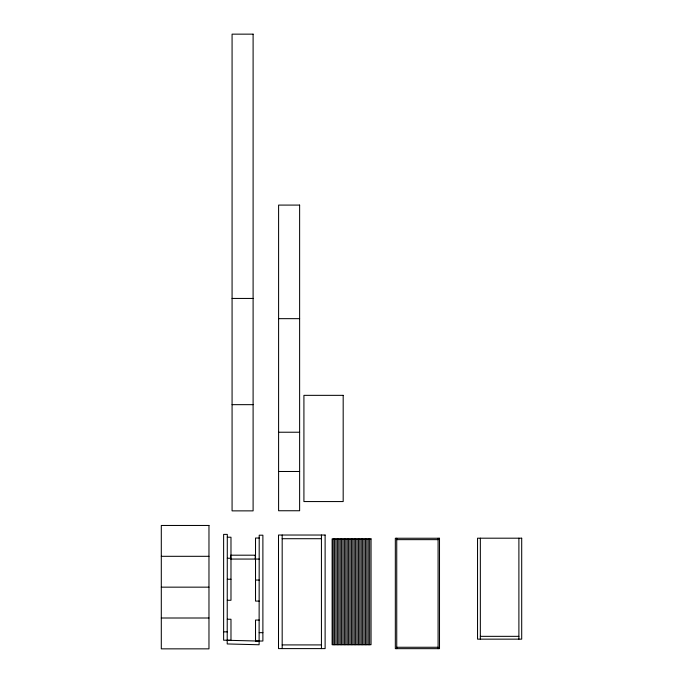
<?xml version="1.0" encoding="UTF-8"?>
<svg xmlns="http://www.w3.org/2000/svg" width="683" height="683" viewBox="0 0 683 683"><rect width="100%" height="100%" fill="white"/><g stroke="black" fill="none" stroke-linecap="round" stroke-linejoin="round"><path stroke-width="1.02" d="M259.207 620.053L255.519 620.053L255.519 641.081L262.887 641.021L262.887 535.199L259.207 535.199L259.113 644.761L227.208 643.949L227.302 534.388L223.623 534.388L223.623 640.219L227.302 640.219M232.075 298.445L253.103 298.445M278.596 318.662L299.624 318.662M232.075 404.66L253.103 404.66M278.596 432.228L299.624 432.228M278.596 471.492L299.624 471.492M227.302 537.222L230.982 537.222L230.982 600.272L227.302 600.272M259.207 538.025L255.519 538.025L255.519 601.083L259.207 601.083M282.181 538.708L321.437 538.708M396.738 539.647L438.093 539.647M255.519 555.194L230.683 555.194L230.683 559.061L259.207 559.061M161.299 556.312L208.972 556.312M227.302 558.25L230.982 558.25M227.302 579.244L230.982 579.244M255.519 580.055L259.207 580.055M161.299 587.158L208.972 587.158M161.299 618.004L208.972 618.004M227.302 619.242L230.982 619.242L230.982 640.278L227.302 640.278L259.207 641.081M223.623 631.86L227.302 631.86M259.207 632.671L262.887 632.671M480.337 636.343L518.892 636.343M282.181 644.914L321.437 644.914M396.738 647.262L438.093 647.262M518.892 538.195L518.892 639.151M480.337 538.195L480.337 639.151M438.093 538.247L438.093 648.662M396.738 538.247L396.738 648.662M369.64 538.878L369.64 644.743M368.231 538.878L368.231 644.743M366.831 538.878L366.831 644.743M365.431 538.878L365.431 644.743M364.03 538.878L364.03 644.743M362.622 538.878L362.622 644.743M361.222 538.878L361.222 644.743M359.821 538.878L359.821 644.743M358.421 538.878L358.421 644.743M357.021 538.878L357.021 644.743M355.612 538.878L355.612 644.743M354.212 538.878L354.212 644.743M352.812 538.878L352.812 644.743M351.412 538.878L351.412 644.743M350.003 538.878L350.003 644.743M348.603 538.878L348.603 644.743M347.203 538.878L347.203 644.743M345.803 538.878L345.803 644.743M344.394 538.878L344.394 644.743M342.994 538.878L342.994 644.743M341.594 538.878L341.594 644.743M340.194 538.878L340.194 644.743M338.794 538.878L338.794 644.743M337.385 538.878L337.385 644.743M335.985 538.878L335.985 644.743M334.585 538.878L334.585 644.743M333.184 538.878L333.184 644.743M321.437 535.028L321.437 648.602M282.181 535.028L282.181 648.602M255.22 555.194L255.22 559.061M253.103 34.15L232.075 34.15L232.075 510.867L253.103 510.867L253.103 34.15M299.624 205.088L278.596 205.088L278.596 510.747L299.624 510.747L299.624 205.088M343.182 395.346L303.918 395.346L303.918 501.561L343.182 501.561L343.182 395.346M208.972 525.466L161.299 525.466L161.299 648.85L208.972 648.85L208.972 525.466M325.117 535.028L278.502 535.028L278.502 648.602L325.117 648.602L325.117 535.028M521.701 538.195L477.537 538.195L477.537 639.151L521.701 639.151L521.701 538.195M439.502 538.247L395.329 538.247L395.329 648.662L439.502 648.662L439.502 538.247M371.04 538.878L332.126 538.878L332.126 644.743L371.04 644.743L371.04 538.878"/></g></svg>
